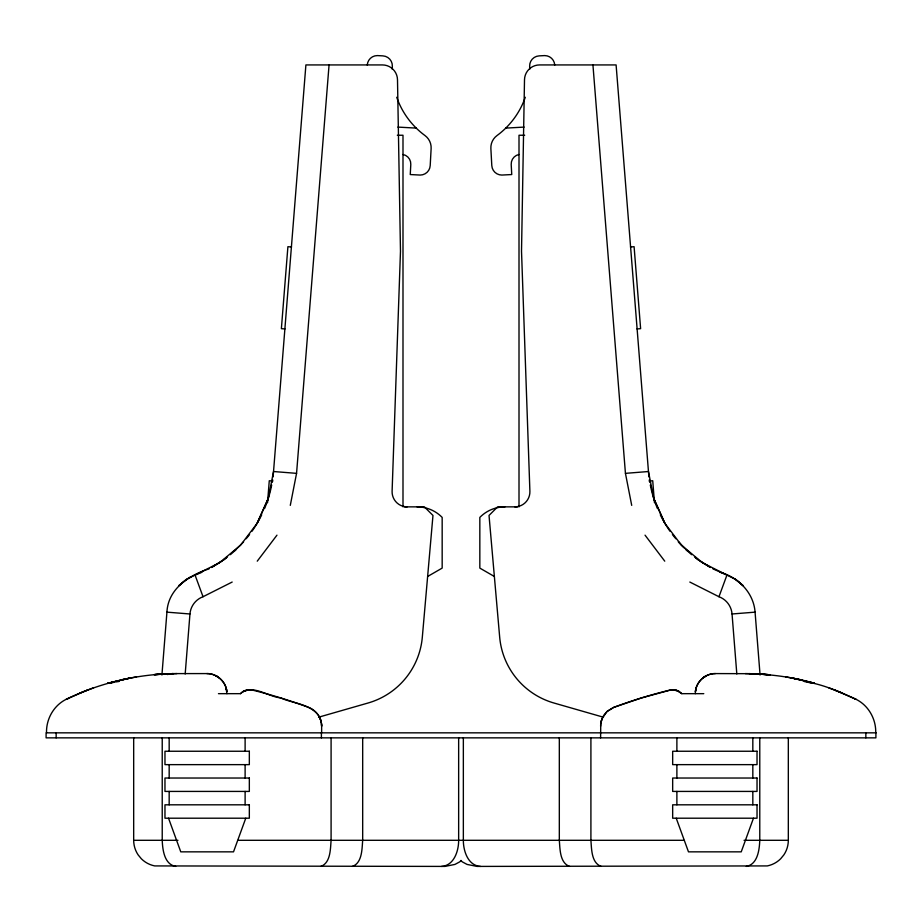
<?xml version="1.0" encoding="UTF-8"?>
<svg xmlns="http://www.w3.org/2000/svg" width="922" height="922" viewBox="0 0 922 922"><rect width="100%" height="100%" fill="white"/><g stroke="black" fill="none" stroke-linecap="round" stroke-linejoin="round"><path stroke-width="1.38" d="M600.602 737.854L600.741 723.874L602.031 718.78L606.86 711.657L613.66 707.404L641.724 697.862L671.435 689.794L676.379 690.232L681.796 693.667L703.786 693.667M46.526 732.84C46.112 719.022 53.776 705.411 66.28 699.268C96.476 684.55 129.61 676.022 163.113 674.005M161.926 675.031L166.928 612.15C168.081 588.766 189.091 575.247 209.121 568.828M185.184 673.994L189.955 613.983A20.088 20.088 0 0 1 203.036 596.73L232.183 582.047M267.53 502.721L269.27 480.742L272.877 481.03M290.292 505.371L296.561 473.355L329.062 64.932M695.315 693.667C695.119 682.925 704.662 673.371 715.403 673.579L752.882 673.694L770.331 674.823M695.718 689.668L695.418 691.65L696.294 687.455L695.718 689.668C697.424 680.528 706.114 673.429 715.403 673.579M257.18 523.223L268.279 498.387L273.534 471.522L305.897 64.932L382.434 64.932A15.063 15.063 0 0 1 397.497 79.741L400.482 251.245L392.104 491.265A15.063 15.063 0 0 0 407.167 506.858M601.052 721.984L601.513 720.266M245.771 818.206L233.52 851.847L180.77 851.847L168.53 818.206M753.47 818.206L741.23 851.847L688.48 851.847L676.229 818.206M736.816 673.994L732.045 613.983A20.088 20.088 0 0 0 718.964 596.73L726.951 575.051L712.879 568.828M268.279 498.387L257.088 523.385L240.55 545.202L219.505 562.731L186.29 579.465L178.753 585.747L186.555 579.293M257.25 561.164L276.957 535.163M246.162 538.748L249.574 534.587M243.581 541.906L234.326 551.149M218.456 693.667L240.458 693.667C251.983 683.329 267.876 696.744 280.53 697.862C292.77 703.451 309.031 703.67 318.055 714.769A20.088 20.088 0 0 1 321.64 726.225L321.64 732.84M230.396 554.675L236.159 549.512M223.481 560.011L227.469 556.934M223.424 560.046L226.409 557.752M702.794 678.027L706.287 675.768L704.373 676.875M427.681 576.457L442.168 568.102L442.168 517.403A35.151 35.151 0 0 0 417.055 506.858M211.599 567.422L222.294 560.795L211.507 567.479M188.215 578.278L191.05 576.757M87.279 690.117L66.28 699.268L67.617 699.268M202.01 572.239L195.049 575.051L203.036 596.73M79.73 693.148L93.548 687.824M242.935 691.581L249.044 689.714M318.539 717.224L368.051 703.013A75.327 75.327 0 0 0 422.322 637.171L432.971 515.444L424.374 506.858L404.401 506.858M107.667 683.317L131.339 677.751L107.667 683.317L113.36 682.476M122.015 679.652L136.514 676.852M320.891 866.415C330.664 862.785 330.376 849.081 331.09 840.299L331.09 737.854M352.469 866.415C362.242 862.785 361.954 849.081 362.68 840.299L362.68 737.854M746.301 866.415C757.688 864.421 759.405 849.773 759.774 840.299L759.774 737.854M155.253 674.512L173.094 673.602L167.412 674.455L173.094 673.602L206.851 673.579C216.854 673.383 226.017 681.681 226.835 691.65C225.971 681.669 216.854 673.429 206.851 673.579M109.026 682.925L113.302 682.303M116.149 681.888L118.996 681.473M441.546 866.415C454.027 865.62 458.707 850.914 458.649 840.299L458.649 737.854M630.498 246.981L634.094 246.693L640.617 328.658L637.021 328.947M592.938 64.932L625.439 473.355L648.466 471.522L653.721 498.387L664.82 523.223M649.123 481.03L652.73 480.742L654.47 502.721M732.045 613.983L755.072 612.15L760.074 675.031M505.763 128.1L524.122 127.098M173.094 673.602L154.032 674.627L176.92 673.579M397.324 135.246L402.995 135.246L402.995 506.858M524.676 135.246L519.005 135.246L519.005 506.858M517.599 506.858L497.626 506.858L489.029 515.444L499.678 637.171A75.327 75.327 0 0 0 553.949 703.013L603.461 717.224M854.636 699.268L855.973 699.268C868.478 705.411 876.131 719.022 875.727 732.84M133.678 737.854L133.678 840.299L177.969 840.299M238.072 840.299L683.928 840.299M744.031 840.299L788.322 840.299L788.322 737.854M745.333 673.579C768.706 673.97 792.09 676.817 814.587 683.317L807.476 682.257M749.148 673.602L768.21 674.627L759.129 674.005M397.878 127.098L416.237 128.1M291.502 246.981L287.906 246.693L281.383 328.658L284.979 328.947M296.561 473.355L273.534 471.522A120.528 120.528 0 0 1 272.981 476.962M166.928 612.15L189.955 613.983M480.454 866.415C467.973 865.62 463.293 850.914 463.351 840.299L463.351 737.854M804.676 681.681C822.678 684.101 839.562 691.788 855.973 699.268L834.963 690.117M175.699 866.415C164.312 864.421 162.595 849.773 162.226 840.299L162.226 737.854M601.109 866.415C591.336 862.785 591.624 849.081 590.91 840.299L590.91 737.854M569.531 866.415C559.758 862.785 560.046 849.081 559.32 840.299L559.32 737.854M785.728 676.852L800.238 679.652M813.216 682.925L790.903 677.751L814.587 683.317M673.198 689.714L679.318 691.581M828.705 687.824L842.524 693.148M719.99 572.239C738.257 577.207 753.677 592.719 755.072 612.15M689.817 582.047L718.964 596.73M710.493 567.479L699.775 560.841L710.401 567.422M494.319 576.457L479.832 568.102L479.832 517.403A35.151 35.151 0 0 1 504.945 506.858M217.869 676.875L215.967 675.768L219.459 678.027M694.531 556.934L698.519 560.011M695.591 557.752L698.576 560.046M735.445 579.293L743.247 585.747L735.71 579.465L702.495 562.731L681.45 545.202L664.912 523.385L653.721 498.387M687.674 551.149L678.396 541.882M685.841 549.512L691.604 554.675M678.419 541.906L683.951 547.68M672.426 534.587L675.849 538.771M645.043 535.163L664.75 561.164M321.64 726.225C321.755 718.019 316.281 710.205 308.582 707.404A502.179 502.179 0 0 0 252.248 690.059L249.389 689.714A12.055 12.055 0 0 0 240.458 693.667M320.211 718.78L321.19 721.995M226.535 689.668L225.948 687.455L226.939 693.667M625.439 473.355L631.708 505.371M321.501 723.874L321.64 725.948M865.85 732.84L865.85 737.854M752.825 737.854L752.825 751.246M752.825 764.638L752.825 778.03M752.825 791.422L752.825 804.814M676.886 737.854L676.886 751.246M676.886 764.638L676.886 778.03M676.886 791.422L676.886 804.814M321.398 732.84L321.398 737.854M245.114 737.854L245.114 751.246M245.114 764.638L245.114 778.03M245.114 791.422L245.114 804.814M169.175 737.854L169.175 751.246M169.175 764.638L169.175 778.03M169.175 791.422L169.175 804.814M56.15 732.84L56.15 737.854M272.601 479.671A120.528 120.528 0 0 1 272.174 482.379M271.679 485.064A120.528 120.528 0 0 1 264.533 508.575M261.71 514.799A120.528 120.528 0 0 1 251.994 531.268M670.006 531.268A120.528 120.528 0 0 1 660.29 514.799M657.467 508.575A120.528 120.528 0 0 1 650.321 485.064M649.826 482.379A120.528 120.528 0 0 1 649.399 479.671M649.019 476.962A120.528 120.528 0 0 1 648.466 471.522L616.103 64.932L539.566 64.932A15.063 15.063 0 0 0 524.503 79.741L521.518 251.245L529.896 491.265A15.063 15.063 0 0 1 514.833 506.858M788.322 840.299A25.897 25.585 -90 0 1 783.884 854.855L780.623 858.82A26.577 26.231 -87.4 0 1 767.288 865.919L477.066 866.415L467.097 864.433L462.602 862.035A26.035 25.781 88.5 0 1 460.551 860.503M367.267 65.082A10.038 10.038 0 0 1 377.294 55.585L382.861 55.873A10.038 10.038 0 0 1 392.346 66.442A80.352 80.352 0 0 0 392.242 69.162M402.995 154.481A9.693 9.693 0 0 1 410.797 164.508L410.255 174.546L420.178 175.065A10.038 10.038 0 0 0 430.205 165.568L431.127 148.523A15.063 15.063 0 0 0 425.007 135.569A80.352 80.352 0 0 1 396.714 97.283M554.733 65.082A10.038 10.038 0 0 0 544.706 55.585L539.139 55.873A10.038 10.038 0 0 0 529.654 66.442A80.352 80.352 0 0 1 529.758 69.162M519.005 154.481A9.693 9.693 0 0 0 511.203 164.508L511.745 174.546L501.822 175.065A10.038 10.038 0 0 1 491.795 165.568L490.873 148.523A15.063 15.063 0 0 1 496.993 135.569A80.352 80.352 0 0 0 525.286 97.283M133.678 840.299A25.897 25.585 90 0 0 138.116 854.855L141.377 858.82A26.577 26.231 87.4 0 0 154.712 865.919L444.934 866.415L454.903 864.433L459.398 862.035A26.035 25.781 -88.5 0 0 461.449 860.503M600.602 726.225A20.088 20.088 0 0 1 604.187 714.769L607.425 711.139L613.66 707.404A502.179 502.179 0 0 1 670.006 690.059L672.864 689.714A12.055 12.055 0 0 1 681.796 693.667M875.9 732.84L46.1 732.84L46.1 737.854L875.9 737.854L875.9 732.84M249.332 751.246L164.969 751.246L164.969 764.638L249.332 764.638L249.332 751.246M757.031 751.246L672.668 751.246L672.668 764.638L757.031 764.638L757.031 751.246M249.332 778.03L164.969 778.03L164.969 791.422L249.332 791.422L249.332 778.03M757.031 778.03L672.668 778.03L672.668 791.422L757.031 791.422L757.031 778.03M249.332 804.814L164.969 804.814L164.969 818.206L249.332 818.206L249.332 804.814M757.031 804.814L672.668 804.814L672.668 818.206L757.031 818.206L757.031 804.814"/></g></svg>
